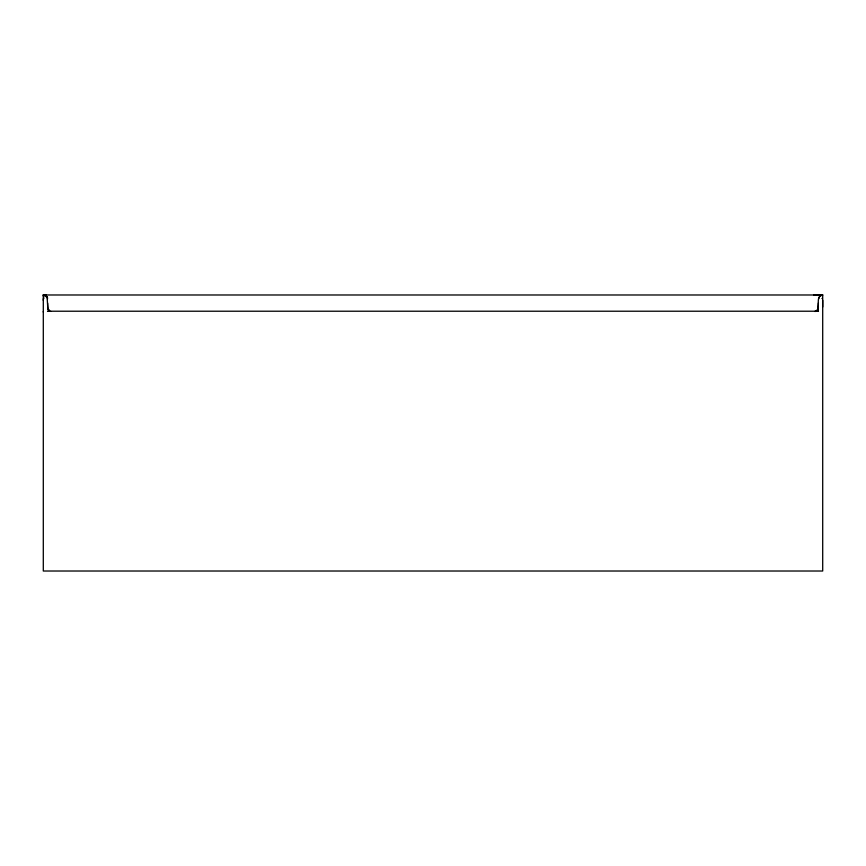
<?xml version="1.0" encoding="UTF-8"?>
<svg xmlns="http://www.w3.org/2000/svg" width="866" height="866" viewBox="0 0 866 866"><rect width="100%" height="100%" fill="white"/><g stroke="black" fill="none" stroke-linecap="round" stroke-linejoin="round"><path stroke-width="1.3" d="M43.3 300.405L43.3 295.274M822.7 307.029L822.7 300.242M815.112 311.522L817.656 310.06L818.37 302.916M816.833 310.872L817.634 310.05C819.766 305.611 815.545 295.793 822.7 294.981L822.7 571.019L43.3 571.019L43.3 311.522M818.511 299.008L819.756 296.172L822.592 294.981L813.802 294.981M818.186 308.285L817.591 310.028L815.09 311.403M822.364 298.521L821.942 298.445M815.371 311.338L818.489 311.219L47.522 311.219L49.297 311.23M816.562 311.23L815.339 311.251L817.374 311.219L816.194 311.219M822.7 294.981L43.3 294.981L43.82 298.64M49.33 311.067L47.825 308.383L49.33 311.067L50.823 311.381M49.373 310.991L47.836 308.588L47.121 297.406L46.288 296.096L43.3 294.981L46.082 294.992L43.3 294.981L44.437 295.003C41.979 294.613 48.94 296.356 47.489 299.008M47.641 303.111L47.836 308.588M43.3 298.759L43.3 312.063M817.645 309.963L816.313 311.024L817.656 310.06M44.956 295.317L44.209 295.079L47.121 297.406L44.956 295.317"/></g></svg>
